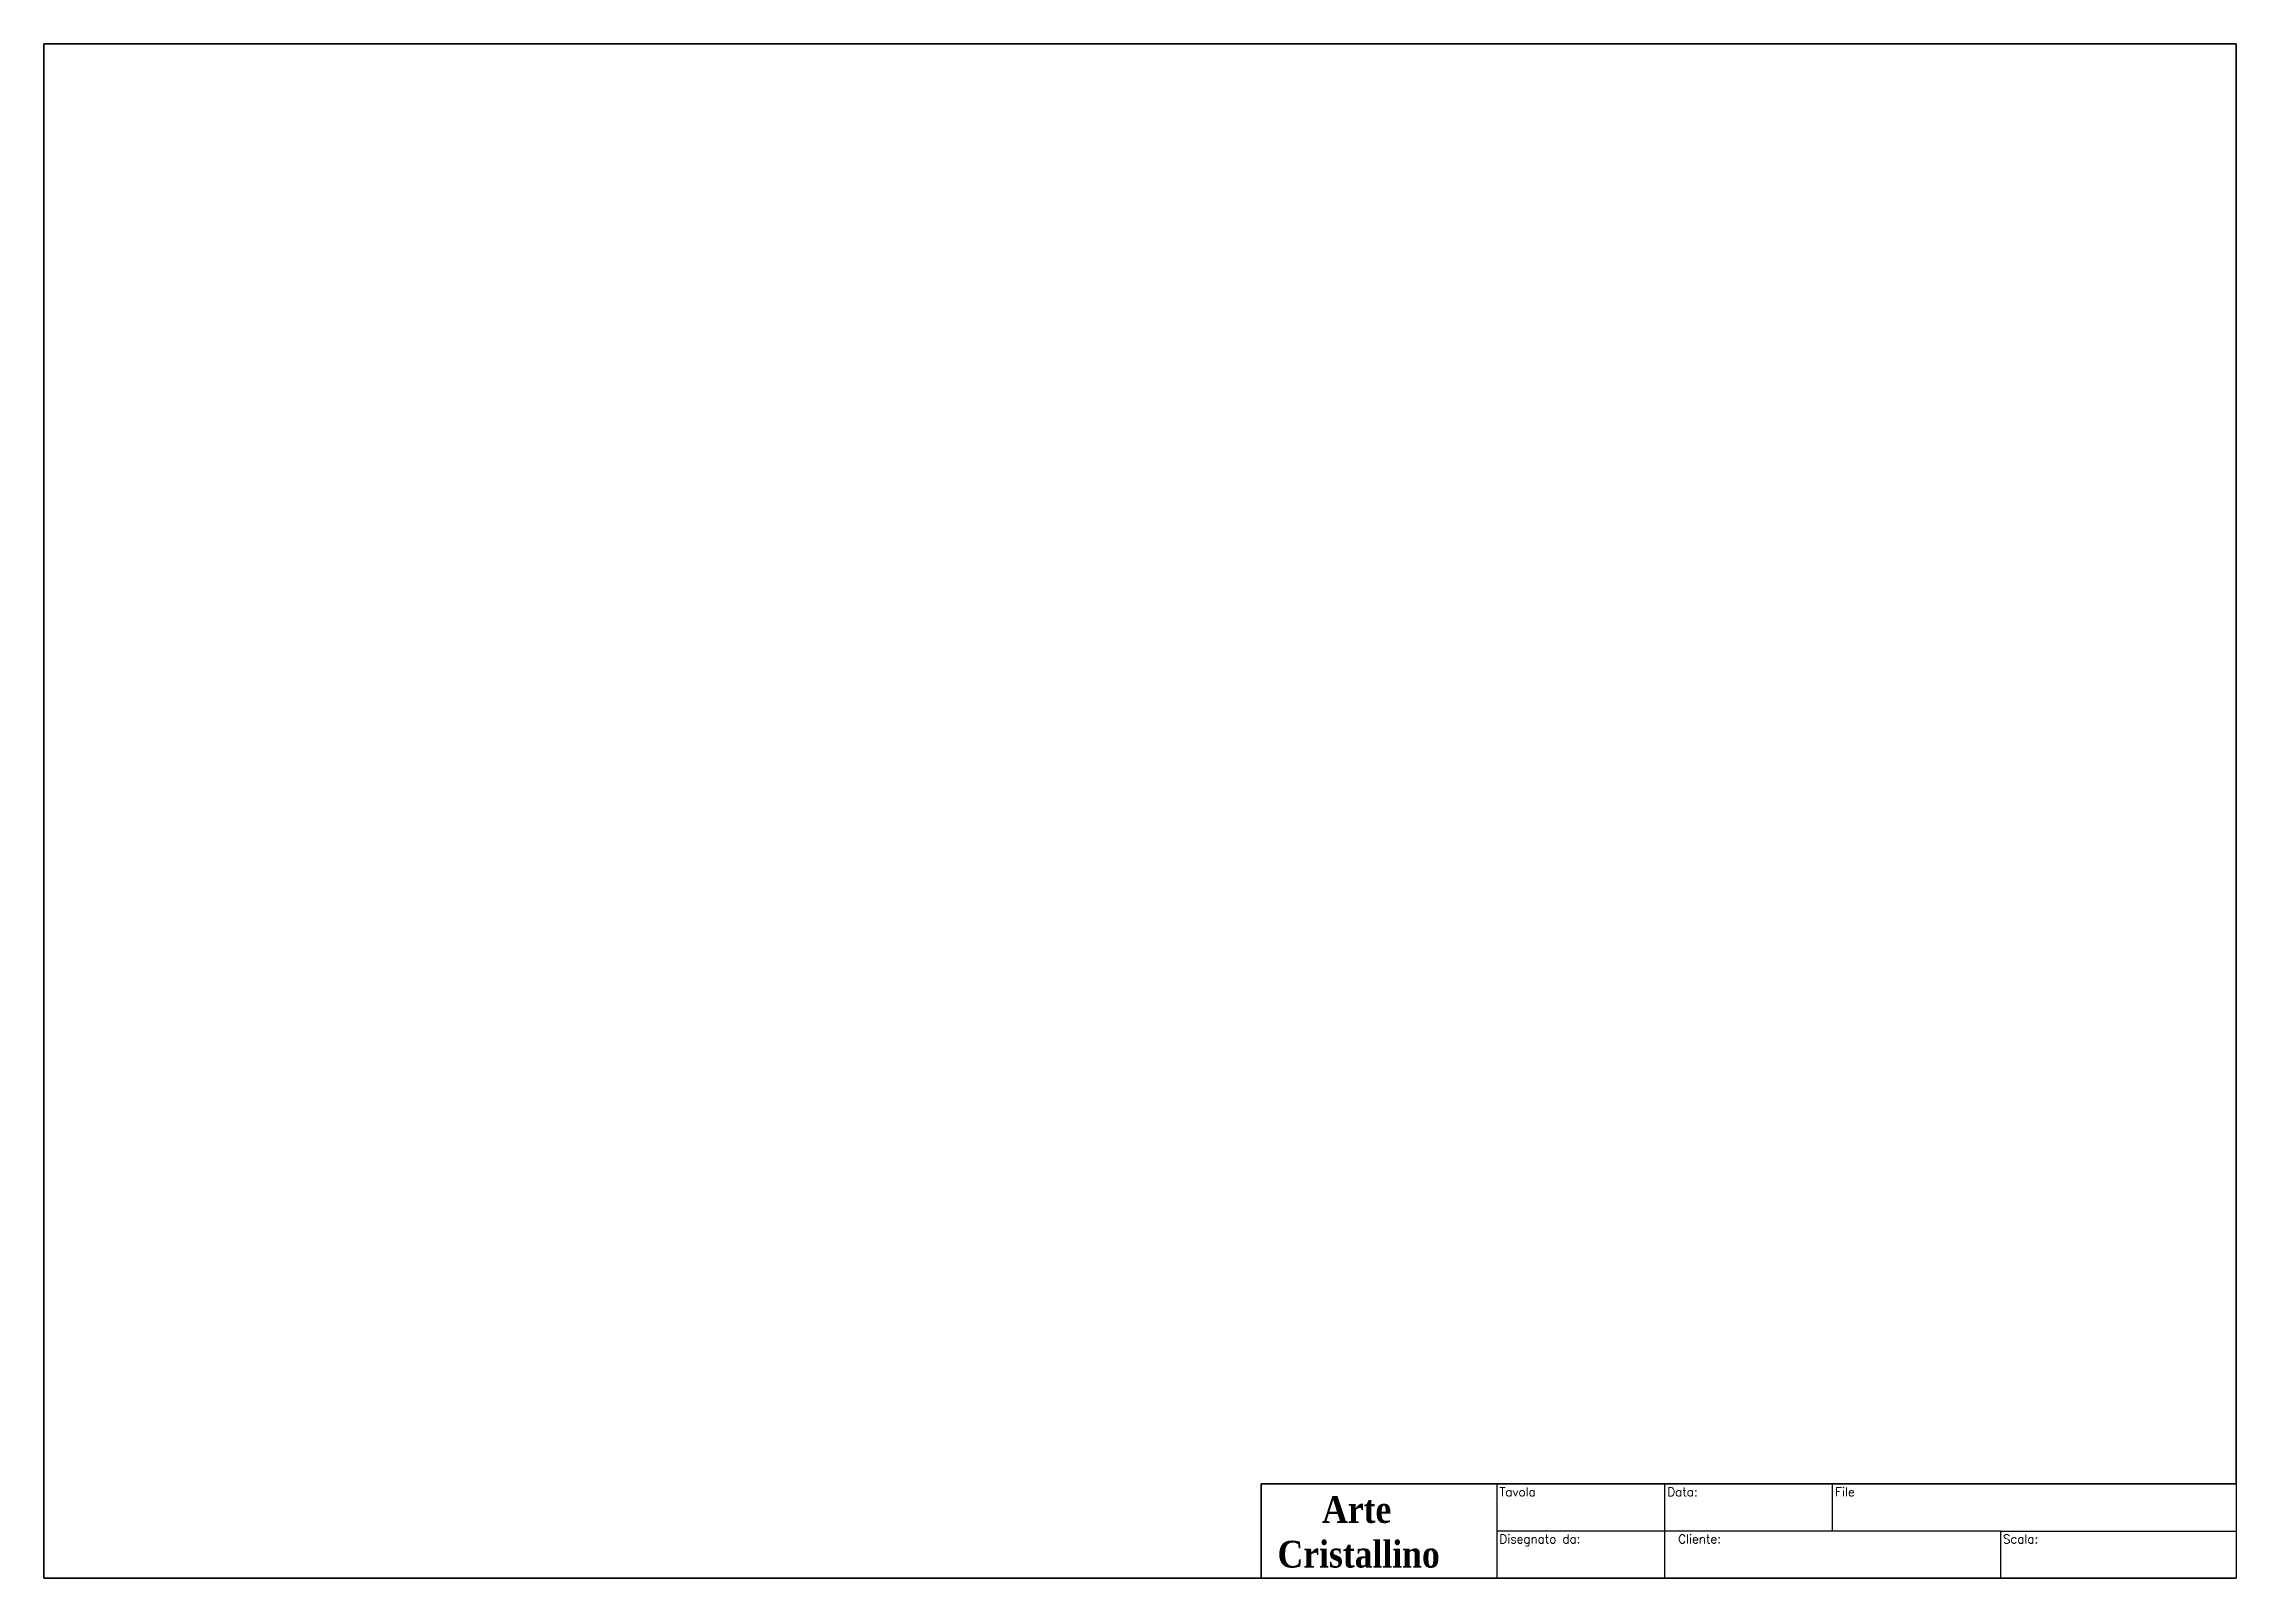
# Paper-space layout 'Tavola 1' of a CAD drawing. Extents: x 7 to 415, y 5 to 292.
import ezdxf

# ---------------------------------------------------------------- set-up
doc = ezdxf.new("R2010")
doc.units = 0
doc.layers.add('1VIEWPORT', color=30, linetype='CONTINUOUS')
doc.layers.add('Title Block', color=7, linetype='CONTINUOUS')
doc.styles.add('Roman', font='romans')
doc.styles.add('ROMANS', font='GARA.TTF')

# ---------------------------------------------------------------- blocks, each defined once
blk = doc.blocks.new('4')
at = {"layer": '1VIEWPORT'}
for points in [[(0, 278.6), (0, -7.64), (227.12, -7.64), (227.12, 9.94), (408.99, 9.94), (408.99, 278.6)], [(0, -7.64), (0, 278.6), (408.99, 278.6), (408.99, 9.94), (227.12, 9.94), (227.12, -7.64)]]:
    blk.add_lwpolyline(points, close=True, dxfattribs=at)
at = {"layer": 'Title Block'}
for p, q in [((271.08, 9.94), (365.03, 9.94)), ((271.08, 9.94), (271.08, -7.64)), ((365.03, 9.94), (408.99, 9.94)), ((365.03, 1.15), (408.99, 1.15)), ((302.4, -7.64), (302.4, -1.36)), ((227.12, -7.64), (408.99, -7.64))]:
    blk.add_line(p, q, dxfattribs=at)
at = {"layer": 'Title Block', "color": 7}
for p, q in [((302.4, -7.64), (302.4, 9.94)), ((333.71, 1.15), (333.71, 9.94)), ((365.03, 1.15), (271.08, 1.15)), ((365.03, 1.15), (365.03, -7.64))]:
    blk.add_line(p, q, dxfattribs=at)
at = {"layer": 'Title Block'}
blk.add_lwpolyline([(227.12, 9.94), (408.99, 9.94), (408.99, -7.64), (227.12, -7.64)], close=True, dxfattribs=at)
at = {"layer": 'Title Block', "style": 'Roman'}
for s, height, p in [('Tavola', 1.633, (271.54, 7.64)), ('Data:', 1.633, (302.86, 7.64)), ('File ', 1.633, (334.18, 7.64)), ('Disegnato da: ', 1.6328, (271.54, -1.15)), ('Cliente:', 1.633, (304.9, -1.15)), ('Scala:', 1.633, (365.49, -1.15))]:
    blk.add_text(s, height=height, dxfattribs=at).set_placement(p)
at = {"layer": 'Title Block', "insert": (230.16, 7.67), "char_height": 5, "width": 38.6395, "attachment_point": 1, "style": 'ROMANS'}
blk.add_mtext('{\\fGaramond|b1|i0|c0|p18;     Arte\\PCristallino}', dxfattribs=at)
at = {"layer": 'Title Block', "color": 0}
for tag, p in [('Tavola n°', (280.24, 3.02)), ('Data disegno', (306.46, 3.02)), ('FILE', (335.89, 3.02)), ('Disegnato da:', (273.26, -5.77)), ('CLIENTE', (306.61, -5.77)), ('SCALA', (374.19, -5.77))]:
    blk.add_attdef(tag, p, '', height=3, dxfattribs=at)

psp = doc.layouts.new('Tavola 1')

# ---------------------------------------------------------------- linework, layer by layer
at = {"layer": '1VIEWPORT'}
psp.add_lwpolyline([(6.5, 5.5), (6.5, 291.74), (415.49, 291.74), (415.49, 23.08), (233.62, 23.08), (233.62, 5.5)], close=True, dxfattribs=at)

# ---------------------------------------------------------------- block references
psp.add_blockref('4', (6.5, 13.14), dxfattribs=at)

# ---------------------------------------------------------------- viewports
at = {"layer": '1VIEWPORT', "view_target_point": (6855.069, 7894.719)}
vp = psp.add_viewport(center=(211, 148.62), size=(408.99, 286.2412), view_center_point=(236152.597, 1417.725), view_height=304441.63817, dxfattribs=at)
vp.dxf.flags = 0x10000  # cut along an outline
vp.dxf.clipping_boundary_handle = psp.add_lwpolyline([(6.5, 5.5), (6.5, 291.74), (415.49, 291.74), (415.49, 23.08), (233.62, 23.08), (233.62, 5.5)], format="xyb", close=True, dxfattribs={"invisible": 1}).dxf.handle

doc.saveas('drawing.dxf')
